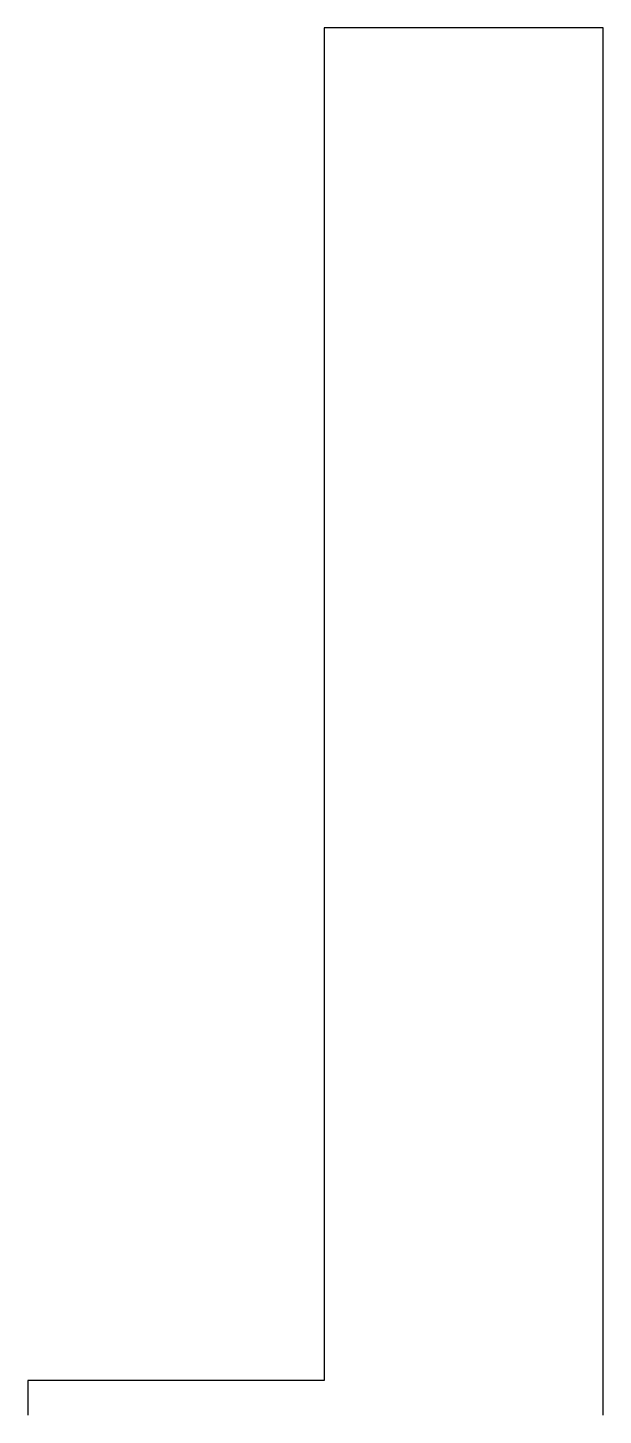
# Model space of a CAD drawing. Extents: x -0.08 to 0.25, y 0 to 0.795.
import ezdxf

# ---------------------------------------------------------------- set-up
doc = ezdxf.new("R2010")
doc.units = 0

msp = doc.modelspace()

# ---------------------------------------------------------------- linework, layer by layer
msp.add_lwpolyline([(0.25, 0), (0.25, 0.795), (0.09, 0.795), (0.09, 0.02), (-0.08, 0.02), (-0.08, 0)])

doc.saveas('drawing.dxf')
